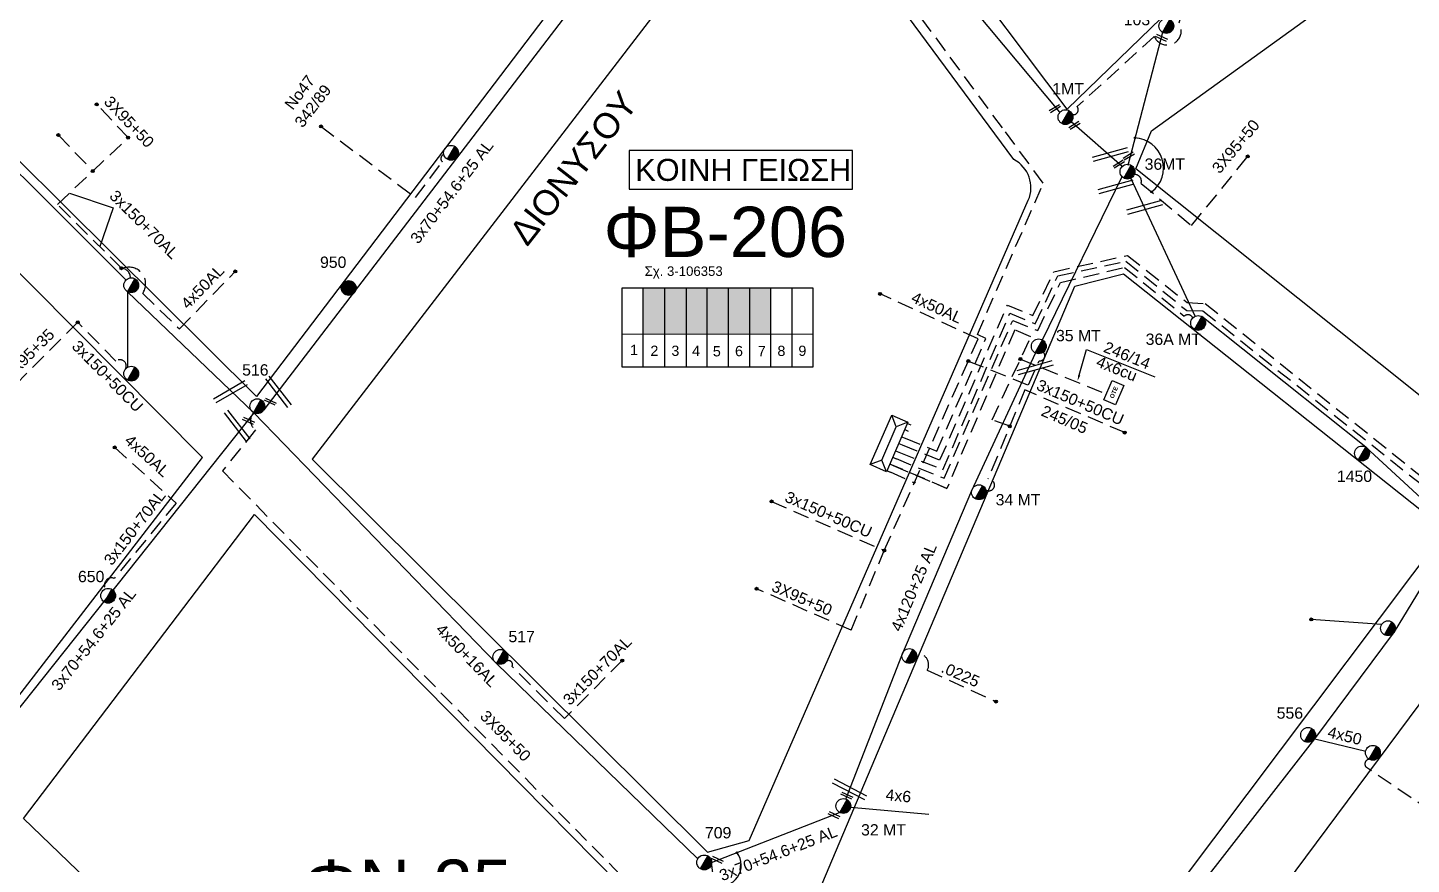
# Model space of a CAD drawing. Header units: millimetres. Extents: x 1421 to 7149, y 887 to 1917.
# Drawn here: x 5803.5 to 6023.6, y 1593.2 to 1726.3 of the extents above; entities that cross this region are included whole.
import ezdxf
from ezdxf import colors
from ezdxf.entities.mleader import LeaderData, LeaderLine
from ezdxf.enums import TextEntityAlignment as Align
from ezdxf.math import Vec2, Vec3

# ---------------------------------------------------------------- set-up
doc = ezdxf.new("R2010")
doc.units = ezdxf.units.MM
doc.linetypes.add('DASHED', pattern=[19.05, 12.7, -6.35])
for name, color, linetype in [('4x6', 7, 'SYN_LINE'), ('Pillar', 7, 'Continuous'), ('Pillar OTE', 7, 'Continuous'), ('Άγνωστα', 7, 'Continuous'), ('Γυμνά εναέρια ΧΤ (3Φ) 4x50AL', 7, 'Continuous'), ('Γυμνά εναέρια ΧΤ και ΦΟΠ (3Φ)   4x50+16AL', 7, 'Continuous'), ('Επιγραφές - Σχήματα', 7, 'Continuous'), ('Καλωδια Χ.Τ 3x95+35', 7, 'DASHED'), ('Καλωδια ΧΤ  3X95+50', 7, 'Continuous'), ('Καλώδια ΧΤ   3x150+50CU', 7, 'DASHED'), ('Καλώδια ΧΤ   3x150+70AL', 7, 'DASHED'), ('Μηχανική τομή', 7, 'Continuous'), ('Στύλος Ξύλινος', 7, 'Continuous'), ('Στύλος Ξύλινος @ 1', 7, 'Continuous'), ('Στύλος ΦΜ', 7, 'Continuous'), ('Στύλος ΦΜ @ 1', 7, 'Continuous'), ('Συνδέσεις', 7, 'Continuous'), ('Συνεστραμμένα ΧΤ   3x70+54.6+25 AL', 7, 'SYN_LINE'), ('Συνεστραμμένα ΧΤ   4x120+25 AL', 7, 'SYN_LINE'), ('Τομή', 7, 'Continuous'), ('Υποσταθμός πόλεως', 7, 'Continuous'), ('Υπόβαθρο ΔΕΗ', 7, 'Continuous'), ('Υπόγεια καλώδια Παροχών ΧΤ   4x50AL', 7, 'DASHED'), ('Υπόγεια καλώδια Παροχών ΧΤ   4x6', 7, 'DASHED')]:
    doc.layers.add(name, color=color, linetype=linetype)
doc.styles.add('arial', font='arial.ttf')
doc.styles.get("Standard").update_dxf_attribs({"font": 'arial.ttf'})
doc.linetypes.add('SYN_LINE', pattern='A,0.5,-0.0001,["/\\/\\/\\/",Standard,S=0.1,R=0,X=0,Y=-0.05],-0.25', length=0.7501)

# ---------------------------------------------------------------- blocks, each defined once
blk = doc.blocks.new('ΥΠΑΡΧΩΝ ΤΣΙΜΕΝΤΕΝΙΟΣ ΣΤΥΛΟΣ')
at = {"layer": 'Στύλος ΦΜ'}
blk.add_hatch(color=256, dxfattribs=at).paths.add_polyline_path([(-1.29, -2.28, 0.574793), (2.62, 0, 0.268822), (1.3, 2.27)])
blk.add_line((-1.29, -2.28), (1.3, 2.27), dxfattribs=at)
blk.add_circle((0, 0), 2.62, dxfattribs=at)
at = {"layer": 'Στύλος ΦΜ', "flags": 4}
for tag, p in [('ΑΡΙΘΜΟΣ', (-4.68, 8.05)), ('ΤΥΠΟΣ', (-4.91, 3.03))]:
    blk.add_attdef(tag, p, '', height=4, dxfattribs=at)
blk = doc.blocks.new('ΥΠΟΣΤΑΘΜΟΣ ΠΟΛΕΩΣ 8 ΑΝΑΧΩΡΗΣΕΩΝ')
at = {"layer": 'Υποσταθμός πόλεως', "linetype": 'Continuous', "ltscale": 40}
for p, q in [((-8.18, -2.82), (-8.18, -4)), ((-5.9, -2.82), (-5.9, -4)), ((-3.55, -2.82), (-3.55, -4)), ((-1.28, -2.82), (-1.28, -4)), ((1.23, -2.82), (1.23, -4)), ((3.56, -2.82), (3.56, -4)), ((6.03, -2.82), (6.03, -4)), ((8.16, -2.82), (8.16, -4))]:
    blk.add_line(p, q, dxfattribs=at)
blk.add_lwpolyline([(-8.57, 2.82), (8.57, 2.82), (8.57, -2.82), (-8.57, -2.82)], close=True, dxfattribs=at)
for points in [[(-5.75, 0), (-8.57, 2.82)], [(5.75, 0), (8.57, 2.82)], [(-8.57, -2.82), (-5.75, 0)], [(-5.75, 0), (5.75, 0)], [(8.57, -2.82), (5.75, 0)]]:
    blk.add_lwpolyline(points, dxfattribs=at)
at = {"layer": 'Υποσταθμός πόλεως', "linetype": 'SYN_LINE', "ltscale": 40, "flags": 1}
for tag, p in [('ΜΕΤΑΣΧΗΜΑΤΙΣΜΟΣ', (9.59, 1.44)), ('ΙΣΧΥΣ', (9.57, -1.35)), ('ΑΡΙΘΜΟΣ', (9.69, -4.07))]:
    blk.add_attdef(tag, p, '', height=1.8, dxfattribs=at)
blk = doc.blocks.new('ΥΠΑΡΧΩΝ ΞΥΛΙΝΟΣ ΣΤΥΛΟΣ')
at = {"layer": 'Στύλος Ξύλινος'}
h = blk.add_hatch(color=256, dxfattribs=at)
h.paths.add_polyline_path([(-2.62, 0, 0.270008), (-1.29, -2.28), (1.3, 2.27, 0.576266)])
h.paths.add_polyline_path([(-1.29, -2.28, 0.574793), (2.62, 0, 0.268822), (1.3, 2.27)])
blk.add_line((-1.29, -2.28), (1.3, 2.27), dxfattribs=at)
blk.add_circle((0, 0), 2.62, dxfattribs=at)
at = {"layer": 'Στύλος Ξύλινος', "flags": 4}
for tag, p in [('ΑΡΙΘΜΟΣ', (-4.91, 8.6)), ('ΤΥΠΟΣ', (-4.85, 3.39))]:
    blk.add_attdef(tag, p, '', height=4, dxfattribs=at)
blk = doc.blocks.new('_ΣΥΝΔΕΣΗ')
at = {"layer": 'Συνδέσεις', "linetype": 'SYN_LINE', "ltscale": 40}
blk.add_hatch(color=256, dxfattribs=at).paths.add_polyline_path([(0.5, -0.01, 1), (-0.5, -0.01, 1)])
at = {"layer": 'Συνδέσεις'}
blk.add_circle((0, -0.01), 0.5, dxfattribs=at)
blk = doc.blocks.new('ΜΗΧΑΝΙΚΗ ΤΟΜΗ')
at = {"layer": 'Μηχανική τομή', "ltscale": 40}
for p, q in [((-3.67, 1.17), (3.91, 1.17)), ((3.91, -0.38), (-3.67, -0.38))]:
    blk.add_line(p, q, dxfattribs=at)
blk = doc.blocks.new('ΤΟΜΗ')
at = {"layer": 'Τομή', "ltscale": 40}
for p, q in [((10.95, 0.22), (-12.13, 0.22)), ((10.95, -2.57), (-12.13, -2.57))]:
    blk.add_line(p, q, dxfattribs=at)
blk = doc.blocks.new('PILLAR ΟΤΕ')
at = {"layer": 'Pillar OTE', "ltscale": 40}
blk.add_lwpolyline([(-3.31, 2.02), (3.39, 2.02), (3.39, -1.99), (-3.31, -1.99)], close=True, dxfattribs=at)
at = {"layer": 'Pillar OTE', "insert": (-1.81, 0.71), "char_height": 1.3575, "width": 109.961, "attachment_point": 1}
blk.add_mtext('{\\fArial|b1|i0|c161|p34;OTE}', dxfattribs=at)

msp = doc.modelspace()

# ---------------------------------------------------------------- hatches: boundary and pattern name
at = {"layer": 'Pillar', "lineweight": -3, "ltscale": 0.1}
for color, points in [(50, [(5901.39, 1677.53), (5904.83, 1677.52), (5904.83, 1684.89), (5901.39, 1684.89)]), (5, [(5908.27, 1684.89), (5904.83, 1684.89), (5904.83, 1677.52), (5908.27, 1677.52)]), (85, [(5908.27, 1677.52), (5911.57, 1677.52), (5911.57, 1684.89), (5908.27, 1684.89)]), (6, [(5914.95, 1684.89), (5911.57, 1684.89), (5911.57, 1677.52), (5914.95, 1677.51)]), (30, [(5918.35, 1684.89), (5914.95, 1684.89), (5914.95, 1677.51), (5918.35, 1677.51)]), (151, [(5918.35, 1677.51), (5921.69, 1677.51), (5921.69, 1684.89), (5918.35, 1684.89)])]:
    msp.add_hatch(color=color, dxfattribs=at).paths.add_polyline_path(points)

# ---------------------------------------------------------------- linework, layer by layer
at = {"layer": '4x6', "color": 85, "lineweight": -3, "ltscale": 15}
msp.add_lwpolyline([(5934.38, 1602.22), (5946.81, 1601.12)], dxfattribs=at)
at = {"layer": 'Pillar', "lineweight": -3, "ltscale": 40}
for points in [[(5898.06, 1672.25), (5898.06, 1684.89), (5928.4, 1684.89), (5928.4, 1672.22), (5898.06, 1672.25)], [(5901.39, 1672.24), (5901.39, 1684.89)], [(5904.83, 1672.24), (5904.83, 1684.89)], [(5908.27, 1672.24), (5908.27, 1684.89)], [(5911.57, 1672.23), (5911.57, 1684.89)], [(5914.95, 1672.23), (5914.95, 1684.89)], [(5918.35, 1672.23), (5918.35, 1684.89)], [(5921.69, 1672.22), (5921.69, 1684.89)], [(5925.08, 1672.22), (5925.08, 1684.89)], [(5898.06, 1677.53), (5928.4, 1677.5)]]:
    msp.add_lwpolyline(points, dxfattribs=at)
at = {"layer": 'Άγνωστα', "lineweight": -3, "ltscale": 0.1}
for p, q in [((5810.15, 1699.92), (5817.1, 1697.59)), ((5817.1, 1697.59), (5814.98, 1691.43))]:
    msp.add_line(p, q, dxfattribs=at)
at = {"layer": 'Άγνωστα', "linetype": 'Continuous', "ltscale": 0.2}
msp.add_line((5965.51, 1674.44), (5966.27, 1676.24), dxfattribs=at)
at = {"layer": 'Γυμνά εναέρια ΧΤ (3Φ) 4x50AL', "color": 6, "lineweight": -3, "ltscale": 0.2}
msp.add_lwpolyline([(6008.24, 1613.12), (6016.3, 1611.17)], dxfattribs=at)
at = {"layer": 'Γυμνά εναέρια ΧΤ και ΦΟΠ (3Φ)   4x50+16AL', "color": 1, "lineweight": -3, "ltscale": 0.2}
for points in [[(5786, 1719.18), (5819.15, 1686.11)], [(5819.4, 1684.25), (5839.45, 1665)]]:
    msp.add_lwpolyline(points, dxfattribs=at)
at = {"layer": 'Γυμνά εναέρια ΧΤ και ΦΟΠ (3Φ)   4x50+16AL', "color": 50, "lineweight": -3, "ltscale": 0.2}
msp.add_lwpolyline([(5910.08, 1594.03), (5878.09, 1625.12), (5839.45, 1665)], dxfattribs=at)
at = {"layer": 'Γυμνά εναέρια ΧΤ και ΦΟΠ (3Φ)   4x50+16AL', "color": 6, "lineweight": -3, "ltscale": 0.2}
msp.add_lwpolyline([(5959.49, 1550.59), (5987, 1585.88), (6008.24, 1613.12), (6020.89, 1630.13), (6030.06, 1645.18)], dxfattribs=at)
at = {"layer": 'Επιγραφές - Σχήματα', "color": 190, "lineweight": -3}
msp.add_lwpolyline([(5899.17, 1700.56), (5934.69, 1700.56), (5934.69, 1706.73), (5899.17, 1706.73)], close=True, dxfattribs=at)
at = {"layer": 'Καλωδια Χ.Τ 3x95+35', "color": 1, "lineweight": -3, "ltscale": 0.2}
msp.add_line((5811.47, 1679.38), (5800.21, 1668.09), dxfattribs=at)
at = {"layer": 'Καλωδια Χ.Τ 3x95+35', "color": 206, "lineweight": -3, "ltscale": 0.2}
msp.add_lwpolyline([(5850.17, 1710.54), (5865.18, 1699.23), (5869.45, 1704.92, -0.584834), (5869.7, 1706.08)], format="xyb", dxfattribs=at)
at = {"layer": 'Καλωδια ΧΤ  3X95+50', "color": 1, "linetype": 'DASHED', "lineweight": -3, "ltscale": 0.2}
msp.add_line((5819.49, 1708.76), (5814.49, 1714.04), dxfattribs=at)
msp.add_lwpolyline([(5808.39, 1709.16), (5813.87, 1703.45)], dxfattribs=at)
msp.add_lwpolyline([(5979.51, 1702.9, -0.516099), (5980.59, 1701.49), (5988.6, 1694.76), (5997.55, 1705.77)], format="xyb", dxfattribs=at)
at = {"layer": 'Καλωδια ΧΤ  3X95+50', "color": 5, "linetype": 'DASHED', "lineweight": -3, "ltscale": 0.2}
msp.add_lwpolyline([(5839.45, 1665, 0.461352), (5839.75, 1662.26), (5834.48, 1655.75), (5909.93, 1579.14, -0.019111)], format="xyb", dxfattribs=at)
at = {"layer": 'Καλωδια ΧΤ  3X95+50', "color": 50, "linetype": 'DASHED', "lineweight": -3, "ltscale": 0.2}
msp.add_lwpolyline([(5934.48, 1630.39), (5919.43, 1636.99)], dxfattribs=at)
at = {"layer": 'Καλώδια ΧΤ   3x150+50CU', "color": 27, "lineweight": -3, "ltscale": 0.2}
msp.add_lwpolyline([(5990.3, 1801.81), (5999.38, 1801.36), (5998.81, 1783.87, -0.193321), (5998.15, 1782.37, 0.190583), (5997.73, 1781.45), (5992.84, 1750.72), (5986.61, 1726.97, -1.09193), (5982.68, 1724.86), (5970.4, 1713.69, -0.711121), (5969.66, 1712.43)], format="xyb", dxfattribs=at)
at = {"layer": 'Καλώδια ΧΤ   3x150+50CU', "color": 151, "lineweight": -3, "ltscale": 0.2}
msp.add_lwpolyline([(5943.05, 1660.95), (5948.11, 1658.87), (5955.91, 1676.82), (5954.54, 1677.45), (5965.03, 1701.51), (5958.54, 1710.32), (5926.87, 1753.14), (5920.74, 1753.14), (5912.5, 1742.41, 0.765731), (5911.48, 1740.77)], format="xyb", dxfattribs=at)
at = {"layer": 'Καλώδια ΧΤ   3x150+50CU', "color": 30, "lineweight": -3, "ltscale": 0.2}
msp.add_lwpolyline([(5942.58, 1659.88), (5948.6, 1657.48), (5959.33, 1682.12), (5963.39, 1680.44), (5966.71, 1687.42), (5978.41, 1690.02), (5987.92, 1682.51), (5990.79, 1682.36), (6031.8, 1649.53), (6037.43, 1656.67), (6039.33, 1655.13), (6058.56, 1678.63, 0.940435), (6057.54, 1679.86)], format="xyb", dxfattribs=at)
at = {"layer": 'Καλώδια ΧΤ   3x150+50CU', "color": 85, "lineweight": -3, "ltscale": 0.2}
msp.add_lwpolyline([(5941.62, 1657.69), (5949.25, 1654.56), (5960.16, 1679.69), (5964.14, 1678.07), (5967.74, 1685.69), (5977.97, 1688.12), (5987.46, 1680.37, -0.502864), (5988.81, 1680.08)], format="xyb", dxfattribs=at)
at = {"layer": 'Καλώδια ΧΤ   3x150+50CU', "color": 6, "lineweight": -3, "ltscale": 0.2}
for points in [[(5942.08, 1658.73), (5949.07, 1655.93), (5959.73, 1680.82), (5963.75, 1679.15), (5967.34, 1686.77), (5978.14, 1689.11), (5987.84, 1681.26), (5990.42, 1681.22), (6030.84, 1649.09, 0.39477), (6030.64, 1647.38)], [(6026.68, 1601.61), (6016.41, 1608.56, -0.639816), (6016.86, 1609.87)]]:
    msp.add_lwpolyline(points, format="xyb", dxfattribs=at)
at = {"layer": 'Καλώδια ΧΤ   3x150+50CU', "color": 1, "lineweight": -3, "ltscale": 0.2}
msp.add_lwpolyline([(5818.96, 1671.8, 0.89343), (5817.55, 1673.22), (5811.47, 1679.38)], format="xyb", dxfattribs=at)
at = {"layer": 'Καλώδια ΧΤ   3x150+50CU', "color": 5, "lineweight": -3, "ltscale": 0.2}
msp.add_lwpolyline([(5959.7, 1662.84), (5956.88, 1663.84), (5963.06, 1677.09), (5960.48, 1678.18), (5949.7, 1652.96), (5941.15, 1656.61), (5949.7, 1652.96)], dxfattribs=at)
at = {"layer": 'Καλώδια ΧΤ   3x150+50CU', "color": 50, "lineweight": -3, "ltscale": 0.2}
for points in [[(5934.48, 1630.39), (5939.73, 1643.08), (5954.66, 1676.73)], [(5940.7, 1655.57), (5944.52, 1653.87)], [(5921.82, 1650.88), (5939.73, 1643.08)]]:
    msp.add_lwpolyline(points, dxfattribs=at)
at = {"layer": 'Καλώδια ΧΤ   3x150+50CU', "color": 5, "lineweight": -3, "ltscale": 0.2}
msp.add_lwpolyline([(5977.98, 1661.83), (5962.08, 1668.63), (5956.23, 1654.41, -1.377298), (5955.92, 1652.68)], format="xyb", dxfattribs=at)
at = {"layer": 'Καλώδια ΧΤ   3x150+50CU', "color": 5, "linetype": 'DASHED', "lineweight": -3, "ltscale": 0.2}
msp.add_lwpolyline([(5944.83, 1626.69, -0.599243), (5946.58, 1624.03), (5957.49, 1619.06)], format="xyb", dxfattribs=at)
at = {"layer": 'Καλώδια ΧΤ   3x150+70AL', "color": 1, "lineweight": -3, "ltscale": 0.2}
msp.add_line((5819.23, 1688.12), (5818.42, 1687.99), dxfattribs=at)
msp.add_lwpolyline([(5819.86, 1686.45, 0.395222), (5818.42, 1687.99), (5808.26, 1698.13), (5819.49, 1708.76)], format="xyb", dxfattribs=at)
at = {"layer": 'Καλώδια ΧΤ   3x150+70AL', "color": 5, "lineweight": -3, "ltscale": 0.2}
msp.add_lwpolyline([(5827.11, 1650.63), (5817.27, 1638.64, 0.735636), (5815.89, 1636.98)], format="xyb", dxfattribs=at)
at = {"layer": 'Καλώδια ΧΤ   3x150+70AL', "color": 50, "lineweight": -3, "ltscale": 0.2}
msp.add_lwpolyline([(5898.06, 1625.57), (5888.9, 1616.33), (5880.54, 1624.65, 0.833966), (5879.59, 1625.41, 1.816647)], format="xyb", dxfattribs=at)
at = {"layer": 'Συνεστραμμένα ΧΤ   3x70+54.6+25 AL', "color": 1, "lineweight": -3, "ltscale": 15}
msp.add_line((5819.4, 1684.25), (5819.37, 1672.23), dxfattribs=at)
at = {"layer": 'Συνεστραμμένα ΧΤ   3x70+54.6+25 AL', "color": 151, "lineweight": -3, "ltscale": 20}
msp.add_lwpolyline([(5927.73, 1763.39), (5909.51, 1740.81), (5888.68, 1727.68), (5841.05, 1665.44)], dxfattribs=at)
at = {"layer": 'Συνεστραμμένα ΧΤ   3x70+54.6+25 AL', "color": 85, "lineweight": -3, "ltscale": 20}
for points in [[(5978.93, 1702.28), (5989.16, 1680.33)], [(6029.83, 1647.06), (6016.3, 1659.54), (5990.24, 1680.29)], [(5914.3, 1577.67), (5912.28, 1593.45), (5932.64, 1601.41)]]:
    msp.add_lwpolyline(points, dxfattribs=at)
at = {"layer": 'Συνεστραμμένα ΧΤ   3x70+54.6+25 AL', "color": 5, "lineweight": -3, "ltscale": 20}
msp.add_lwpolyline([(5839.45, 1665), (5794.2, 1608.07)], dxfattribs=at)
at = {"layer": 'Συνεστραμμένα ΧΤ   3x70+54.6+25 AL', "color": 6, "lineweight": -3, "ltscale": 10}
msp.add_lwpolyline([(6018.84, 1631.3), (6007.64, 1632.1)], dxfattribs=at)
at = {"layer": 'Συνεστραμμένα ΧΤ   4x120+25 AL', "color": 27, "lineweight": -3, "ltscale": 20}
msp.add_lwpolyline([(5967.67, 1712.79), (5947.31, 1737.21), (5929.16, 1763.33)], dxfattribs=at)
at = {"layer": 'Συνεστραμμένα ΧΤ   4x120+25 AL', "color": 1, "lineweight": -3, "ltscale": 20}
msp.add_lwpolyline([(5984.01, 1725.48), (5978.45, 1704.34)], dxfattribs=at)
at = {"layer": 'Συνεστραμμένα ΧΤ   4x120+25 AL', "color": 27, "lineweight": -3, "ltscale": 10}
msp.add_lwpolyline([(5977.6, 1704.19), (5969.45, 1711.25)], dxfattribs=at)
at = {"layer": 'Συνεστραμμένα ΧΤ   4x120+25 AL', "color": 5, "lineweight": -3, "ltscale": 20}
for points in [[(5964.9, 1676.57), (5977.55, 1702.56)], [(5933.61, 1603.54), (5942.55, 1626.39), (5953.66, 1652.65), (5963.81, 1674.48)]]:
    msp.add_lwpolyline(points, dxfattribs=at)
at = {"layer": 'Υπόβαθρο ΔΕΗ', "lineweight": -3, "ltscale": 0.2}
for points in [[(5983.77, 1727.75), (5968.82, 1713.29), (5930.34, 1764.49), (5989.13, 1841.62), (5997.45, 1840.71), (5994.7, 1785.5), (5983.77, 1727.75)], [(5770.98, 1736.02), (5771.78, 1741.36), (5879.12, 1813.75), (5914.67, 1766), (5839.88, 1667.58), (5770.98, 1736.02)], [(6037.84, 1657.42), (5979.73, 1703.82), (5982.25, 1709.85), (6061.25, 1766.84), (6081.94, 1791.43), (6118.76, 1765.4), (6037.84, 1657.42)], [(5831.32, 1657.85), (5756.92, 1732.86), (5708.31, 1698.86), (5708.31, 1693.2), (5793.53, 1608.87), (5831.32, 1657.85)], [(5965.77, 1562.15), (5927.65, 1584.78), (5970.02, 1685.12), (5977.8, 1687.09), (6029.03, 1646.39), (5965.77, 1562.15)], [(5977.35, 1554.73), (6039.61, 1638.42), (6100.97, 1590.26), (6051.98, 1509.82), (5977.35, 1554.73)]]:
    msp.add_lwpolyline(points, dxfattribs=at)
for points in [[(5911.62, 1595.08), (5918.24, 1596.94), (5962.65, 1698.8, 0.394263), (5960.36, 1705.26), (5925.79, 1752.06), (5921.57, 1752.44), (5848.78, 1657.61), (5911.62, 1595.08)], [(5909.16, 1578.27), (5885.89, 1525.32, -0.580116), (5881.37, 1524.84), (5802.87, 1600.45), (5839.59, 1648.83), (5909.16, 1578.27)]]:
    msp.add_lwpolyline(points, format="xyb", dxfattribs=at)
at = {"layer": 'Υπόβαθρο ΔΕΗ', "lineweight": -3}
for centre, radius, start, end in [((5979.39, 1703.95), 4.77, 306.575, 87.4689), ((5913.71, 1593.01), 3.29, 252.5803, 37.7991)]:
    msp.add_arc(centre, radius, start, end, dxfattribs=at)
at = {"layer": 'Υπόγεια καλώδια Παροχών ΧΤ   4x50AL', "color": 1, "lineweight": -3, "ltscale": 0.2}
msp.add_lwpolyline([(5819.23, 1688.12, -0.653749), (5821.81, 1683.99), (5827.64, 1678.33), (5836.51, 1687.47)], format="xyb", dxfattribs=at)
at = {"layer": 'Υπόγεια καλώδια Παροχών ΧΤ   4x50AL', "color": 50, "lineweight": -3, "ltscale": 0.2}
msp.add_lwpolyline([(5954.66, 1676.73), (5939.07, 1683.89)], dxfattribs=at)
msp.add_lwpolyline([(5953.1, 1673.21), (5962.66, 1669.41), (5964.37, 1673.26, 0.733098), (5965.03, 1674.61, -6.750769)], format="xyb", dxfattribs=at)
at = {"layer": 'Υπόγεια καλώδια Παροχών ΧΤ   4x50AL', "color": 5, "lineweight": -3, "ltscale": 0.2}
msp.add_lwpolyline([(5817.36, 1659.47), (5827.11, 1650.63)], dxfattribs=at)
at = {"layer": 'Υπόγεια καλώδια Παροχών ΧΤ   4x6', "color": 5, "lineweight": -3, "ltscale": 0.2}
msp.add_lwpolyline([(5961.4, 1673.54), (5975.16, 1667.96)], dxfattribs=at)

# ---------------------------------------------------------------- block references
at = {"layer": 'Pillar OTE', "xscale": 0.5, "yscale": 0.5, "zscale": 0.5, "rotation": 67.06922630455887}
msp.add_blockref('PILLAR ΟΤΕ', (5976.24, 1668.16), dxfattribs=at)
at = {"layer": 'Μηχανική τομή', "lineweight": -3}
for p, xscale, yscale, zscale, rotation in [((5983.89, 1724.71), 0.249999999997282, 0.249999999997282, 0.249999999997282, 155.1788894390162), ((5966.85, 1713.48), 0.2499999999970476, 0.2499999999970476, 0.2499999999970476, 211.3923557628363), ((5969.97, 1710.8), 0.2499999999970476, 0.2499999999970476, 0.2499999999970476, 211.3923557628363), ((5978.6, 1705.92), 0.2499999999970476, 0.2499999999970476, 0.2499999999970476, 211.3923557628363), ((5977, 1704.67), 0.2499999999970476, 0.2499999999970476, 0.2499999999970476, 211.3923557628363), ((5842.17, 1666.84), 0.249999999997282, 0.249999999997282, 0.249999999997282, 155.1788894390162), ((5838.7, 1663.78), 0.249999999997282, 0.249999999997282, 0.249999999997282, 155.1788894390162), ((5933.85, 1604.16), 0.249999999997282, 0.249999999997282, 0.249999999997282, 155.1788894390162), ((5931.82, 1601.04), 0.249999999997282, 0.249999999997282, 0.249999999997282, 155.1788894390162), ((5913.27, 1593.94), 0.249999999997282, 0.249999999997282, 0.249999999997282, 155.1788894390162)]:
    msp.add_blockref('ΜΗΧΑΝΙΚΗ ΤΟΜΗ', p, dxfattribs=dict(at, xscale=xscale, yscale=yscale, zscale=zscale, rotation=rotation))
at = {"layer": 'Στύλος Ξύλινος @ 1', "lineweight": -3, "ltscale": 40}
ref = msp.add_blockref('ΥΠΑΡΧΩΝ ΞΥΛΙΝΟΣ ΣΤΥΛΟΣ', (5854.57, 1684.85), dxfattribs=dict(at, xscale=0.4499999999998181, yscale=0.4499999999998181, zscale=0.4499999999998181))
ref.add_attrib('ΑΡΙΘΜΟΣ', '950', (5850, 1688.04), dxfattribs={"layer": 'Στύλος Ξύλινος', "height": 1.8, "flags": 4})
at = {"layer": 'Στύλος ΦΜ @ 1', "lineweight": -3, "ltscale": 40}
ref = msp.add_blockref('ΥΠΑΡΧΩΝ ΤΣΙΜΕΝΤΕΝΙΟΣ ΣΤΥΛΟΣ', (5984.59, 1726.51), dxfattribs=dict(at, xscale=0.4499999999998181, yscale=0.4499999999998181, zscale=0.4499999999998181))
ref.add_attrib('ΑΡΙΘΜΟΣ', '103', (5977.83, 1726.64), dxfattribs={"layer": 'Στύλος ΦΜ', "height": 1.8, "flags": 4})
ref = msp.add_blockref('ΥΠΑΡΧΩΝ ΤΣΙΜΕΝΤΕΝΙΟΣ ΣΤΥΛΟΣ', (5968.56, 1712.02), dxfattribs=dict(at, xscale=0.4499999999998181, yscale=0.4499999999998181, zscale=0.4499999999998181))
ref.add_attrib('ΑΡΙΘΜΟΣ', '1MT', (5966.46, 1715.64), dxfattribs={"layer": 'Στύλος ΦΜ', "height": 1.8, "flags": 4})
at = {"layer": 'Στύλος ΦΜ @ 1', "lineweight": -3, "ltscale": 40, "xscale": 0.4499999999998181, "yscale": 0.4499999999998181, "zscale": 0.4499999999998181}
for p in [(5870.84, 1706.35), (5819.98, 1685.28), (5819.98, 1671.22), (6019.86, 1630.71), (5943.72, 1626.29), (6017.44, 1610.9)]:
    msp.add_blockref('ΥΠΑΡΧΩΝ ΤΣΙΜΕΝΤΕΝΙΟΣ ΣΤΥΛΟΣ', p, dxfattribs=at)
at = {"layer": 'Στύλος ΦΜ @ 1', "lineweight": -3, "ltscale": 40}
ref = msp.add_blockref('ΥΠΑΡΧΩΝ ΤΣΙΜΕΝΤΕΝΙΟΣ ΣΤΥΛΟΣ', (5978.42, 1703.34), dxfattribs=dict(at, xscale=0.4499999999998181, yscale=0.4499999999998181, zscale=0.4499999999998181))
ref.add_attrib('ΑΡΙΘΜΟΣ', '36MT', (5981.15, 1703.65), dxfattribs={"layer": 'Στύλος ΦΜ', "height": 1.8, "flags": 4})
ref = msp.add_blockref('ΥΠΑΡΧΩΝ ΤΣΙΜΕΝΤΕΝΙΟΣ ΣΤΥΛΟΣ', (5989.66, 1679.26), dxfattribs=dict(at, xscale=0.4499999999998181, yscale=0.4499999999998181, zscale=0.4499999999998181))
ref.add_attrib('ΑΡΙΘΜΟΣ', '36A MT', (5981.31, 1675.79), dxfattribs={"layer": 'Στύλος ΦΜ', "height": 1.8, "flags": 4})
ref = msp.add_blockref('ΥΠΑΡΧΩΝ ΤΣΙΜΕΝΤΕΝΙΟΣ ΣΤΥΛΟΣ', (5964.31, 1675.55), dxfattribs=dict(at, xscale=0.4499999999998181, yscale=0.4499999999998181, zscale=0.4499999999998181))
ref.add_attrib('ΑΡΙΘΜΟΣ', '35 MT', (5967.05, 1676.37), dxfattribs={"layer": 'Στύλος ΦΜ', "height": 1.8, "flags": 4})
ref = msp.add_blockref('ΥΠΑΡΧΩΝ ΤΣΙΜΕΝΤΕΝΙΟΣ ΣΤΥΛΟΣ', (5840.03, 1666.03), dxfattribs=dict(at, xscale=0.4499999999998181, yscale=0.4499999999998181, zscale=0.4499999999998181))
ref.add_attrib('ΑΡΙΘΜΟΣ', '516', (5837.62, 1670.91), dxfattribs={"layer": 'Στύλος ΦΜ', "height": 1.8, "flags": 4})
ref = msp.add_blockref('ΥΠΑΡΧΩΝ ΤΣΙΜΕΝΤΕΝΙΟΣ ΣΤΥΛΟΣ', (6015.72, 1658.52), dxfattribs=dict(at, xscale=0.4499999999998181, yscale=0.4499999999998181, zscale=0.4499999999998181))
ref.add_attrib('ΑΡΙΘΜΟΣ', '1450', (6011.73, 1653.99), dxfattribs={"layer": 'Στύλος ΦΜ', "height": 1.8, "flags": 4})
ref = msp.add_blockref('ΥΠΑΡΧΩΝ ΤΣΙΜΕΝΤΕΝΙΟΣ ΣΤΥΛΟΣ', (5954.79, 1652.35), dxfattribs=dict(at, xscale=0.4499999999998181, yscale=0.4499999999998181, zscale=0.4499999999998181))
ref.add_attrib('ΑΡΙΘΜΟΣ', '34 MT', (5957.45, 1650.26), dxfattribs={"layer": 'Στύλος ΦΜ', "height": 1.8, "flags": 4})
ref = msp.add_blockref('ΥΠΑΡΧΩΝ ΤΣΙΜΕΝΤΕΝΙΟΣ ΣΤΥΛΟΣ', (5816.31, 1635.88), dxfattribs=dict(at, xscale=0.4499999999998181, yscale=0.4499999999998181, zscale=0.4499999999998181))
ref.add_attrib('ΑΡΙΘΜΟΣ', '650', (5811.51, 1638.04), dxfattribs={"layer": 'Στύλος ΦΜ', "height": 1.8, "flags": 4})
ref = msp.add_blockref('ΥΠΑΡΧΩΝ ΤΣΙΜΕΝΤΕΝΙΟΣ ΣΤΥΛΟΣ', (5878.67, 1626.15), dxfattribs=dict(at, xscale=0.4499999999998181, yscale=0.4499999999998181, zscale=0.4499999999998181))
ref.add_attrib('ΑΡΙΘΜΟΣ', '517', (5879.97, 1628.49), dxfattribs={"layer": 'Στύλος ΦΜ', "height": 1.8, "flags": 4})
ref = msp.add_blockref('ΥΠΑΡΧΩΝ ΤΣΙΜΕΝΤΕΝΙΟΣ ΣΤΥΛΟΣ', (6007.15, 1613.74), dxfattribs=dict(at, xscale=0.4499999999998181, yscale=0.4499999999998181, zscale=0.4499999999998181))
ref.add_attrib('ΑΡΙΘΜΟΣ', '556', (6002.15, 1616.32), dxfattribs={"layer": 'Στύλος ΦΜ', "height": 1.8, "flags": 4})
ref = msp.add_blockref('ΥΠΑΡΧΩΝ ΤΣΙΜΕΝΤΕΝΙΟΣ ΣΤΥΛΟΣ', (5933.23, 1602.43), dxfattribs=dict(at, xscale=0.4499999999998181, yscale=0.4499999999998181, zscale=0.4499999999998181))
ref.add_attrib('ΑΡΙΘΜΟΣ', '32 MT', (5936.05, 1597.74), dxfattribs={"layer": 'Στύλος ΦΜ', "height": 1.8, "flags": 4})
ref = msp.add_blockref('ΥΠΑΡΧΩΝ ΤΣΙΜΕΝΤΕΝΙΟΣ ΣΤΥΛΟΣ', (5911.1, 1593.45), dxfattribs=dict(at, xscale=0.4499999999998181, yscale=0.4499999999998181, zscale=0.4499999999998181))
ref.add_attrib('ΑΡΙΘΜΟΣ', '709', (5911.22, 1597.28), dxfattribs={"layer": 'Στύλος ΦΜ', "height": 1.8, "flags": 4})
at = {"layer": 'Συνδέσεις', "lineweight": -3}
for p, xscale, yscale, zscale in [((5814.49, 1714.05), 0.4777242751392805, 0.4777242751392805, 0.4777242751392805), ((5850.17, 1710.55), 0.4777242751392805, 0.4777242751392805, 0.4777242751392805), ((5808.39, 1709.17), 0.4777242751392805, 0.4777242751392805, 0.4777242751392805), ((5819.49, 1708.77), 0.4777242751392805, 0.4777242751392805, 0.4777242751392805), ((5979.6, 1708.71), 0.25, 0.25, 0.25), ((5997.55, 1705.78), 0.4777242751392805, 0.4777242751392805, 0.4777242751392805), ((5813.87, 1703.45), 0.4777242751392805, 0.4777242751392805, 0.4777242751392805), ((5982.24, 1700.14), 0.25, 0.25, 0.25), ((5818.42, 1687.99), 0.4777242751392805, 0.4777242751392805, 0.4777242751392805), ((5836.51, 1687.48), 0.4777242751392805, 0.4777242751392805, 0.4777242751392805), ((5939.08, 1683.9), 0.4777242751392805, 0.4777242751392805, 0.4777242751392805), ((5811.47, 1679.38), 0.4777242751392805, 0.4777242751392805, 0.4777242751392805), ((5953.1, 1673.21), 0.4777242751392805, 0.4777242751392805, 0.4777242751392805), ((5961.4, 1673.54), 0.4777242751392805, 0.4777242751392805, 0.4777242751392805), ((5959.7, 1662.84), 0.4777242751392805, 0.4777242751392805, 0.4777242751392805), ((5977.98, 1661.84), 0.4777242751392805, 0.4777242751392805, 0.4777242751392805), ((5817.36, 1659.47), 0.4777242751392805, 0.4777242751392805, 0.4777242751392805), ((5944.53, 1653.9), 0.25, 0.25, 0.25), ((5921.82, 1650.89), 0.4777242751392805, 0.4777242751392805, 0.4777242751392805), ((5939.73, 1643.08), 0.4777242751392805, 0.4777242751392805, 0.4777242751392805), ((5919.43, 1636.99), 0.4777242751392805, 0.4777242751392805, 0.4777242751392805), ((6007.64, 1632.11), 0.4777242751392805, 0.4777242751392805, 0.4777242751392805), ((5898.06, 1625.58), 0.4777242751392805, 0.4777242751392805, 0.4777242751392805), ((5957.49, 1619.06), 0.4777242751392805, 0.4777242751392805, 0.4777242751392805), ((5916.31, 1595.02), 0.25, 0.25, 0.25)]:
    msp.add_blockref('_ΣΥΝΔΕΣΗ', p, dxfattribs=dict(at, xscale=xscale, yscale=yscale, zscale=zscale))
at = {"layer": 'Τομή', "lineweight": -3}
for p, xscale, yscale, zscale, rotation in [((5975.66, 1705.78), 0.2500000000005422, 0.2500000000005422, 0.2500000000005422, 195.5935382244919), ((5976.55, 1700.64), 0.2500000000005422, 0.2500000000005422, 0.2500000000005422, 195.5935382244919), ((5981.12, 1697.38), 0.2500000000005422, 0.2500000000005422, 0.2500000000005422, 195.5935382244919), ((5963.7, 1671.85), 0.2500000000005422, 0.2500000000005422, 0.2500000000005422, 195.5935382244919), ((5843.73, 1668.39), 0.2499999999992122, 0.2499999999992122, 0.2499999999992122, 307.6881886741933), ((5835.73, 1668.64), 0.2499999999989672, 0.2499999999989672, 0.2499999999989672, 30.08716516684498), ((5837.17, 1662.97), 0.2499999999992122, 0.2499999999992122, 0.2499999999992122, 307.6881886741933), ((5933.92, 1604.9), 0.2500000000001305, 0.2500000000001305, 0.2500000000001305, 152.5443382110562)]:
    msp.add_blockref('ΤΟΜΗ', p, dxfattribs=dict(at, xscale=xscale, yscale=yscale, zscale=zscale, rotation=rotation))
at = {"layer": 'Υποσταθμός πόλεως', "lineweight": -3, "xscale": 0.4999999999999996, "yscale": 0.4999999999999996, "zscale": 0.4999999999999996, "rotation": 66.44487125562794}
msp.add_blockref('ΥΠΟΣΤΑΘΜΟΣ ΠΟΛΕΩΣ 8 ΑΝΑΧΩΡΗΣΕΩΝ', (5940.5, 1660.11), dxfattribs=at)

# ---------------------------------------------------------------- texts
at = {"lineweight": -3, "ltscale": 40, "insert": (5879.81, 1693.78), "char_height": 4, "width": 64.8866, "attachment_point": 1, "rotation": 51.9709, "style": 'arial'}
msp.add_mtext('ΔΙΟΝΥΣΟΥ', dxfattribs=at)
at = {"layer": 'Pillar', "lineweight": -3, "ltscale": 30, "char_height": 1.63, "width": 11.2573, "attachment_point": 1}
for s, insert in [('1', (5899.31, 1675.81)), ('2', (5902.55, 1675.67)), ('3', (5905.88, 1675.67)), ('4', (5909.18, 1675.67)), ('5', (5912.48, 1675.59)), ('6', (5916, 1675.62)), ('7', (5919.63, 1675.62)), ('8', (5922.75, 1675.65)), ('9', (5926.08, 1675.67))]:
    msp.add_mtext(s, dxfattribs=dict(at, insert=insert))
at = {"layer": 'Άγνωστα', "lineweight": -3, "ltscale": 0.1}
for s, rotation, p in [('No47', 52.5763, (5846.77, 1715.96)), ('342/89', 52.5763, (5848.86, 1713.8)), ('3X95+50', 313.4416, (5819.64, 1711.29)), ('3X95+50', 50.2109, (5995.63, 1707.37)), (' 3x70+54.6+25 AL', 52.5763, (5870.74, 1699.87)), ('3x150+70AL', 315.1527, (5822.04, 1694.95)), (' 4x50AL', 45.8732, (5831.07, 1684.78)), ('4x50AL', 335.3233, (5948.1, 1681.73)), ('3x95+35', 45.0466, (5803.86, 1674.47)), ('3x150+50CU', 314.6492, (5816.22, 1670.81)), ('3x150+50CU', 336.8444, (5970.91, 1666.66)), ('245/05', 336.8444, (5968.42, 1663.92)), ('4x50AL', 317.8273, (5822.52, 1658.16)), ('3x150+70AL', 52.3162, (5820.52, 1646.73)), ('3x150+50CU', 336.4449, (5930.88, 1648.82)), ('4x120+25 AL', 67.0739, (5944.42, 1637.23)), ('3X95+50', 336.3312, (5926.66, 1635.5)), ('3x70+54.6+25 AL', 51.5246, (5813.99, 1628.95)), ('4x50+16AL', 314.0962, (5873.37, 1626.4)), ('3x150+70AL', 45.2685, (5894.09, 1623.99)), ('.0225', 336.3312, (5951.87, 1623.36)), ('3X95+50', 314.5645, (5879.51, 1613.59)), ('4x50', 346.4218, (6012.98, 1613.62)), ('4x6', 354.9317, (5941.99, 1604.06)), ('3x70+54.6+25 AL', 21.3477, (5922.87, 1594.9))]:
    msp.add_text(s, height=1.8, rotation=rotation, dxfattribs=at).set_placement(p, align=Align.MIDDLE_CENTER)
at = {"layer": 'Άγνωστα', "color": 7, "lineweight": -3, "insert": (5901.63, 1688.27), "char_height": 1.5, "width": 15.3084, "attachment_point": 1}
msp.add_mtext('Σχ. 3-106353', dxfattribs=at)
at = {"layer": 'Επιγραφές - Σχήματα', "color": 190, "lineweight": -3, "insert": (5900.13, 1705.38), "char_height": 3.5, "width": 35.1311, "attachment_point": 1}
msp.add_mtext('KOINH ΓΕΙΩΣΗ', dxfattribs=at)
at = {"layer": 'Υπόβαθρο ΔΕΗ', "lineweight": -3, "char_height": 8, "width": 84.6573, "attachment_point": 1}
for s, insert in [('ΦB-206', (5895.08, 1697.77)), ('ΦN-25', (5847.34, 1593.9))]:
    msp.add_mtext(s, dxfattribs=dict(at, insert=insert))
at = {"layer": 'Υπόγεια καλώδια Παροχών ΧΤ   4x50AL', "color": 7, "ltscale": 0.2, "char_height": 1.8, "attachment_point": 1, "rotation": 338}
for s, insert in [('246/14', (5975.13, 1676.4)), ('4x6cu', (5973.95, 1674.1))]:
    msp.add_mtext_dynamic_manual_height_columns(s, width=1.8, gutter_width=12.5, heights=[0.118], dxfattribs=dict(at, insert=insert))

# ---------------------------------------------------------------- leaders
at = {"layer": 'Άγνωστα', "linetype": 'Continuous', "ltscale": 0.2}
ml = msp.add_multileader_mtext('Standard', dxfattribs=at)
ml.set_content('', color=256)
ml.set_leader_properties()
ml.build(insert=Vec2(0, 0))
ml.multileader.update_dxf_attribs({"arrow_head_size": 1})
ctx = ml.context
ctx.base_point, ctx.arrow_head_size, ctx.plane_origin, ctx.plane_x_axis, ctx.plane_y_axis = Vec3(5982.76, 1670.7), 1, Vec3(5970.47, 1669.87), Vec3(0.927184, -0.374607), Vec3(0.374607, 0.927184)
notes = []
notes.append((ctx, [(0, (1, 1, 0), (5971.92, 1675.08), (0.927184, -0.374607), 11.7, [(0, [(5970.47, 1670.02)], 0, [])])]))
ctx.mtext.insert, ctx.mtext.text_direction, ctx.mtext.rotation, ctx.mtext.flow_direction = Vec3(5985.37, 1671.8), Vec3(0.927184, -0.374607), 5.899213, 5
for ctx, leaders in notes:
    for number, flags, end, landing, length, lines in leaders:
        leader = LeaderData()
        leader.index, (leader.has_last_leader_line, leader.has_dogleg_vector, leader.attachment_direction) = number, flags
        leader.last_leader_point, leader.dogleg_vector, leader.dogleg_length = Vec3(end), Vec3(landing), length
        for number, points, colour, breaks in lines:
            line = LeaderLine()
            line.index, line.vertices, line.color, line.breaks = number, Vec3.list(points), colors.encode_raw_color(colour), breaks
            leader.lines.append(line)
        ctx.leaders.append(leader)

doc.saveas('drawing.dxf')
